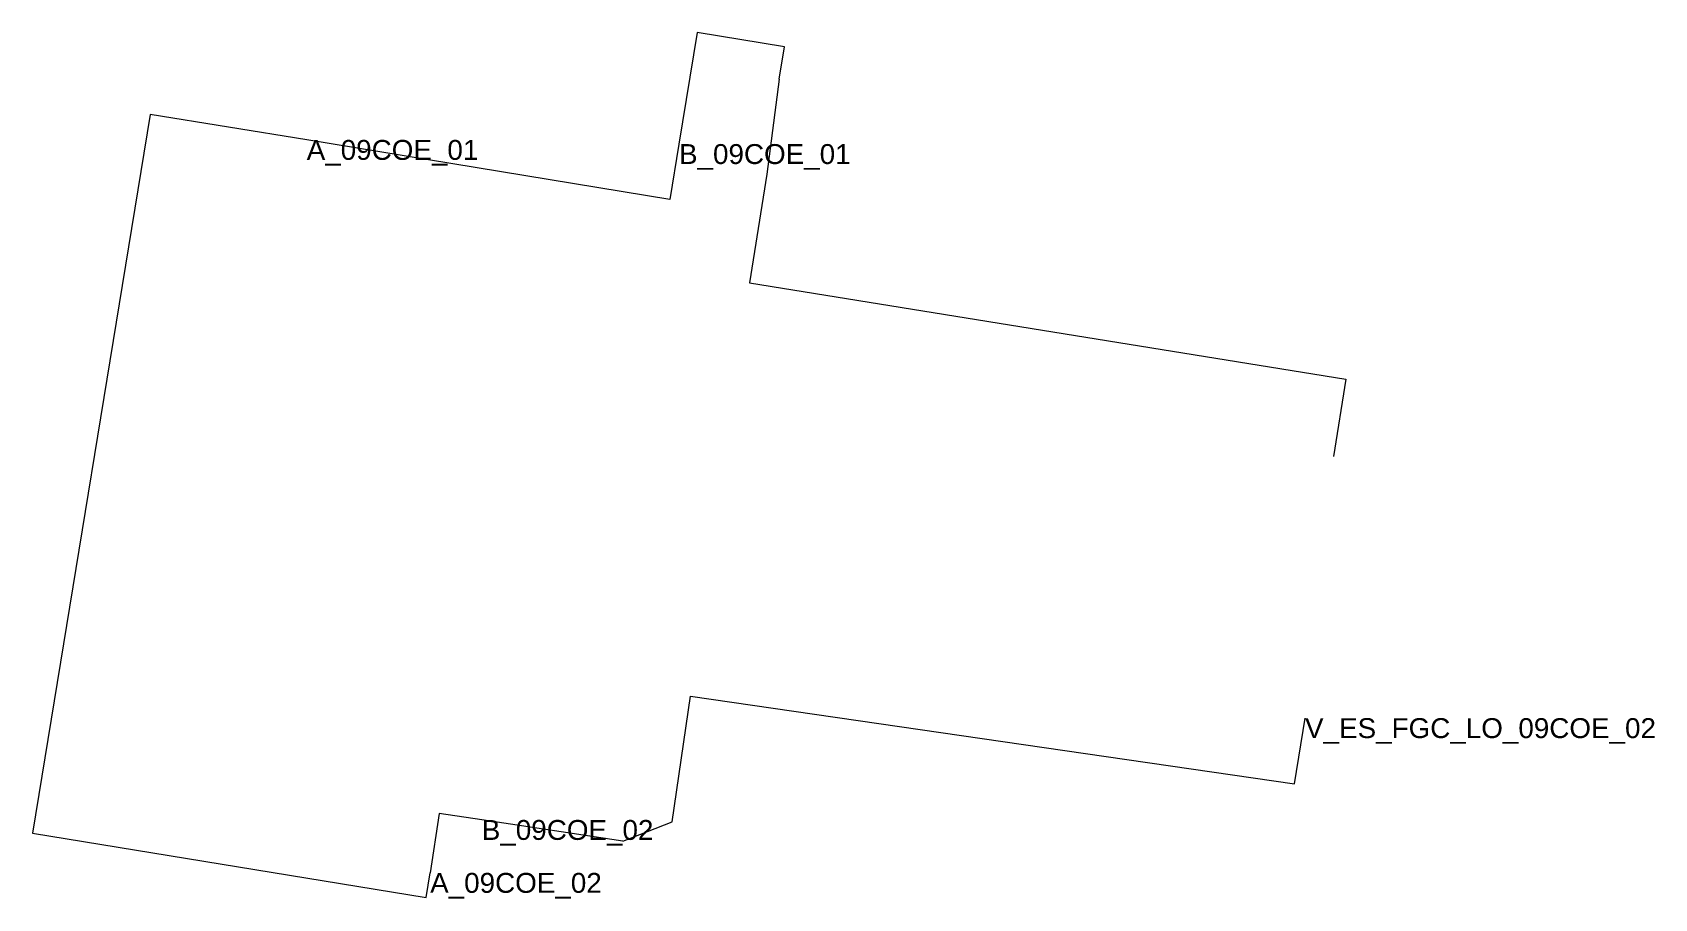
# Model space of a CAD drawing. Header units: metres. Extents: x 422254 to 422294.7, y 4578185.5 to 4578207.2.
import ezdxf
from ezdxf.enums import TextEntityAlignment as Align

# ---------------------------------------------------------------- set-up
doc = ezdxf.new("R2010")
doc.units = ezdxf.units.M
doc.header["$MEASUREMENT"] = 0
for name, color, linetype, lineweight, true_color in [('01_A_AccesTren_t', 40, 'Continuous', 0, 0xffd600), ('01_C_AccesExt_t', 251, 'Continuous', 0, 0x646464), ('01_C_CarrerHoritzontal_l', 251, 'Continuous', 0, 0x646464), ('01_I_Ascensor_l', 251, 'Continuous', 0, 0x646464), ('01_I_BarreraTarifaria_t', 251, 'Continuous', 0, 0x646464), ('01_I_Horitzontal_l', 251, 'Continuous', 0, 0x646464)]:
    doc.layers.add(name, color=color, linetype=linetype, lineweight=lineweight, true_color=true_color)
doc.styles.add('Style-Arial', font='arial.ttf')

msp = doc.modelspace()

# ---------------------------------------------------------------- linework, layer by layer
at = {"layer": '01_C_CarrerHoritzontal_l', "flags": 128}
msp.add_lwpolyline([(422260.863871, 4578204.541756), (422256.931547, 4578205.185385), (422253.97598, 4578187.128003), (422263.862666, 4578185.509786), (422263.963613, 4578186.12653)], dxfattribs=at)
at = {"layer": '01_I_Ascensor_l'}
for p, q in [((422272.731576, 4578206.067388), (422272.421658, 4578203.682187, -20)), ((422268.802075, 4578186.923088), (422270.039981, 4578187.412979, -20))]:
    msp.add_line(p, q, dxfattribs=at)
at = {"layer": '01_I_Horitzontal_l'}
msp.add_line((422268.802075, 4578186.923088), (422265.2607, 4578187.456311), dxfattribs=at)
at = {"layer": '01_I_Horitzontal_l', "flags": 128}
for points in [[(422272.731576, 4578206.067388), (422272.865313, 4578206.88447), (422270.672337, 4578207.243409), (422270.213024, 4578204.437184)], [(422270.213024, 4578204.437184), (422269.985765, 4578203.048718), (422260.863871, 4578204.541756)], [(422265.2607, 4578187.456311), (422264.188153, 4578187.617804), (422263.963613, 4578186.12653)]]:
    msp.add_lwpolyline(points, dxfattribs=at)
at = {"layer": '01_I_Horitzontal_l', "elevation": -20, "flags": 128}
for points in [[(422272.421658, 4578203.682187), (422271.980109, 4578200.951698), (422286.959023, 4578198.529452), (422286.645373, 4578196.592303)], [(422270.039981, 4578187.412979), (422270.498559, 4578190.569072), (422285.667683, 4578188.36501), (422285.934731, 4578190.014333)]]:
    msp.add_lwpolyline(points, dxfattribs=at)

# ---------------------------------------------------------------- texts
at = {"layer": '01_A_AccesTren_t', "style": 'Style-Arial'}
msp.add_text('V_ES_FGC_LO_09COE_02', height=0.5, dxfattribs=at).set_placement((422285.934731, 4578190.014333, -20), align=Align.TOP_LEFT)
at = {"layer": '01_C_AccesExt_t', "style": 'Style-Arial'}
for s, p in [('A_09COE_01', (422260.863871, 4578204.541756)), ('A_09COE_02', (422263.963613, 4578186.12653))]:
    msp.add_text(s, height=0.5, dxfattribs=at).set_placement(p, align=Align.TOP_LEFT)
at = {"layer": '01_I_BarreraTarifaria_t', "style": 'Style-Arial'}
for s, p in [('B_09COE_01', (422270.213024, 4578204.437184)), ('B_09COE_02', (422265.2607, 4578187.456311))]:
    msp.add_text(s, height=0.5, dxfattribs=at).set_placement(p, align=Align.TOP_LEFT)

doc.saveas('drawing.dxf')
